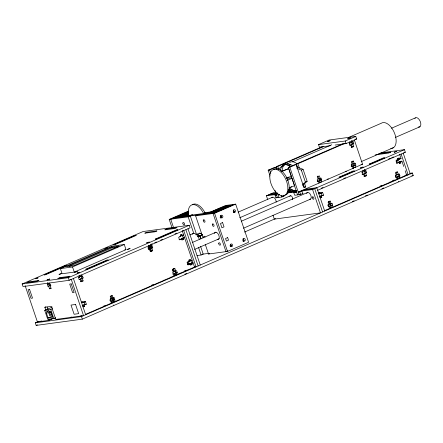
<?xml version="1.0" encoding="UTF-8"?>
<svg xmlns="http://www.w3.org/2000/svg" width="443" height="443" viewBox="0 0 443 443"><rect width="100%" height="100%" fill="white"/><g stroke="black" fill="none" stroke-linecap="round" stroke-linejoin="round"><path stroke-width="0.66" d="M111.293 302.796L113.868 301.949L111.819 302.503M46.919 311.396L49.439 311.052L51.028 312.631L52.623 317.349L48.088 317.963L46.487 313.245L46.919 311.396L48.63 310.654M172.698 270.186L173.008 268.851M172.897 270.701L173.202 269.366M173.556 269.211L172.936 271.88L175.157 271.371M173.291 271.731L173.905 269.062M173.639 271.576L173.949 270.241M199.511 233.583C199.821 232.276 201.786 234.231 202.274 234.707L199.97 235.704L196.819 234.358M278.437 169.304L284.567 163.827L286.328 163.063L292.768 165.466M282.75 166.258L284.794 164.436M302.829 184.366L305.388 182.079L307.143 181.32L303.078 169.315L296.638 166.911M302.547 185.429L307.143 181.32M352.528 168.135L355.004 167.371L352.955 167.919M329.321 208.171L331.796 207.407L329.448 208.31M396.79 178.878L399.082 178.213L396.74 179.116M330.362 145.708L319.403 147.192L318.534 144.617L329.077 140.043L355.784 136.427L356.659 139.002L346.11 143.576L335.152 145.06M269.914 175.406L268.148 170.178L274.472 167.437L275.989 167.232L276.637 169.148M277.102 169.248L276.233 166.673L322.858 146.445M268.148 170.178L269.66 169.974L275.989 167.232M276.233 166.673L277.744 166.468L323.744 146.511M292.408 161.817L331.757 144.75M348.259 137.59L381.257 123.27A13.689 7.437 66.5 0 1 394.685 133.564A13.689 7.437 66.5 0 1 390.748 148.316M318.534 144.617L345.241 141.001L355.784 136.427M297.585 194.892L288.299 167.454L294.628 164.707L296.14 164.503L303.976 187.655L305.731 186.891L304.646 183.673M297.69 167.803L296.384 163.943L343.009 143.715M172.05 227.829L169.204 219.418L188.436 211.078M288.299 167.454L289.811 167.249L296.14 164.503M296.384 163.943L297.895 163.738L345.152 143.239M188.707 211.411L170.721 219.213L173.567 227.624M281.654 171.33L288.714 168.567L291.328 176.286L286.488 178.385M22.15 283.985L143.061 231.528L189.216 225.282L190.086 227.852L69.174 280.308L23.019 286.56L22.15 283.985L68.305 277.733L189.216 225.282M281.455 171.723L288.714 168.567M60.375 268.602L112.112 246.158L124.267 244.514L126.011 249.658L74.269 272.102L62.114 273.746L60.375 268.602L72.53 266.957L124.267 244.514M349.76 141.893L350.147 143.039L349.234 143.438L349.87 145.321L350.784 144.927L351.653 147.497L353.763 146.583L352.894 144.008L351.382 144.213L352.251 146.788L353.763 146.583M353.807 143.615L352.296 143.82L351.653 141.932L350.74 142.33L353.171 141.727L353.807 143.615L352.894 144.008M111.736 247.033L66.505 266.658L73.892 265.656L119.123 246.031L111.736 247.033L111.996 247.803L117.367 247.078M183.385 216.239L188.657 213.952M69.28 266.337L111.996 247.803M351.382 144.213L352.296 143.82M190.933 215.215L192.517 214.528M391.457 128.243L415.39 117.86M169.204 219.418L188.175 216.849L190.285 215.935L196.637 234.696M351.194 147.242L352.251 146.788M203.06 237.836L195.612 215.841L197.722 214.927M296.81 168.395L301.323 170.079L303.078 169.315M286.687 177.997L289.107 176.951M208.841 212.79L225.714 205.474L235.676 204.123L248.595 242.288L227.503 251.441L208.531 254.005L205.247 244.303M287.396 179.349L291.632 177.51M48.016 286.311L50.779 285.309L48.016 286.311L47.373 284.423L48.957 283.736M287.081 180.467L291.92 178.368M47.373 284.423L49.616 283.647M234.159 204.328L213.072 213.476L225.991 251.646L227.852 250.838M195.612 215.841L214.584 213.271L235.676 204.123M395.35 137.43L419.909 126.776M152.37 243.761L150.614 244.525L151.196 246.242L152.11 245.843L152.746 247.731L150.321 248.329L151.19 250.904L152.702 250.699L151.833 248.124M154.718 242.747L156.473 241.983M160.748 240.128L162.609 239.325M175.013 233.943L176.873 233.134M48.669 286.222L49.538 288.792L51.122 288.111M79.701 275.496L80.089 276.637L81.003 276.244L81.639 278.126L83.151 277.922L82.514 276.039L81.506 276.172M149.297 245.3L149.684 246.446L150.598 246.048L151.235 247.936L152.746 247.731M267.733 199.682L266.415 195.789L275.679 191.769M78.909 275.635L79.491 277.346L78.577 277.744L79.214 279.633L80.128 279.234L81.003 281.809L83.112 280.89L82.237 278.32L80.726 278.525L81.595 281.095L83.112 280.89M80.089 276.637L82.514 276.039M148.505 245.439L149.086 247.155L148.172 247.554L148.809 249.437L149.723 249.044L150.598 251.613L152.702 250.699M221.777 216.483L220.199 217.17L221.71 216.965L220.127 217.651M233.311 211.931L234.364 211.477L233.356 211.61M289.883 187.433L291.693 186.641M182.25 230.803L183.701 235.089L182.294 235.698L181.918 234.585L180.367 235.255L180.75 236.368L178.64 237.287L179.509 239.857L181.619 238.943L181.995 240.056L183.54 239.386L183.164 238.273L181.652 238.478L182.029 239.591L183.54 239.386M221.766 217.269L220.664 218.05M289.074 188.081L294.523 185.717L292.031 178.368M80.726 278.525L81.639 278.126M150.321 248.329L151.235 247.936M82.237 278.32L83.151 277.922M181.918 234.585L180.401 234.79L180.783 235.903L181.719 235.499M354.356 139.994L362.551 164.209L355.519 167.255L354.007 167.46L353.425 165.748L355.856 165.145L355.214 163.257L354.3 163.655L353.431 161.086L351.321 162L352.196 164.569L351.277 164.968L351.919 166.856L352.833 166.457L353.414 168.174L321.43 182.051L319.912 182.256L319.331 180.539L321.762 179.936L321.12 178.053L318.694 178.651L317.825 176.081M284.168 196.005L281.82 197.024L275.923 197.822L275.048 195.252L276.947 194.427M147.995 248.113L149.961 250.062L151.019 249.608L148.56 247.166M238.135 212.153L272.417 197.279M279.3 194.311L278.077 194.842L279.228 194.687M288.471 190.335L289.689 189.803M288.338 190.855L289.572 190.324M80.543 281.554L81.595 281.095M150.138 251.364L151.19 250.904M318.694 178.651L319.608 178.258L320.245 180.14M179.05 239.602L181.619 238.943M181.652 238.478L184.57 237.658L192.201 260.213L189.283 261.027L188.906 259.914L190.418 259.709L190.795 260.822M189.803 234.934L192.943 233.572M275.923 197.822L277.185 197.273M183.164 238.273L184.57 237.658M317.432 180.628L320.605 179.249M351.066 166.036L354.239 164.658M361.217 161.629L393.583 147.591M353.425 165.748L355.856 165.145M324.691 211.051L316.789 187.71L306.069 189.161L299.745 191.908L298.228 192.112L319.32 182.965L318.738 181.248L317.825 181.647L317.188 179.758L318.102 179.36L317.227 176.79L319.337 175.877L320.206 178.446M319.331 180.539L321.762 179.936M195.812 234.84L196.963 234.336M199.771 233.118C193.713 233.921 201.676 235.737 200.856 238.749M303.145 193.381L300.614 194.477L294.684 195.28L293.814 192.711L296.744 191.437M239.674 217.779L290.431 195.756M197.733 236.678L199.461 235.925M197.877 236.872L199.599 236.125M200.729 238.805L200.109 235.903L202.412 234.906M300.321 194.156L299.097 194.682L289.811 167.249M302.724 193.563L301.849 190.994L312.57 189.543L404.465 149.673L405.334 152.248L317.659 190.285M192.55 242.387L216.04 232.193M241.435 221.179L307.459 192.533M45.928 310.537L44.826 307.276L45.878 306.822M321.169 188.308L323.052 187.494M343.702 178.535L345.534 177.737M388.6 159.054L390.433 158.256M391.656 157.73L393.489 156.933M362.54 171.015L362.928 172.161L362.014 172.554L362.651 174.442L363.565 174.044L364.434 176.619L366.544 175.705L365.674 173.13L364.163 173.335L365.032 175.91L366.544 175.705M363.138 170.306L363.52 171.452L365.951 170.848L366.588 172.737L365.674 173.13M55.596 317.758L53.819 318.534L47.766 319.353L44.715 310.349L52.307 307.054M321.419 196.066L321.795 197.179L320.283 197.384L319.907 196.271L323.528 195.153L322.659 192.578L320.549 193.497L320.173 192.378L318.628 193.048L319.004 194.167M399.603 154.28L401.053 158.566L399.647 159.175L399.27 158.062L397.725 158.732L398.102 159.851L395.992 160.765L396.867 163.334L398.971 162.42L399.348 163.533L400.898 162.863L400.522 161.75L399.005 161.955L399.381 163.068L400.898 162.863M364.163 173.335L366.588 172.737M44.715 310.349L50.768 309.53L52.667 308.705M397.759 158.267L398.135 159.38L399.542 158.771M396.214 159.851L396.651 161.136L398.229 160.449M46.487 313.245L50.48 311.518M194.566 249.42L219.329 238.677M243.451 228.211L310.748 199.018M48.88 313.079L50.895 312.808L51.621 314.951L49.605 315.222L48.88 313.079L51.25 312.049M363.98 176.364L365.032 175.91M319.907 196.271L323.528 195.153M396.407 163.085L398.971 162.42M399.005 161.955L401.928 161.141L403.734 166.474M400.522 161.75L401.928 161.141M49.605 315.222L50.79 314.707M321.795 197.179L320.25 197.855L319.874 196.736M81.412 302.082L82.963 301.412L83.339 302.525L85.449 301.611L86.319 304.18L82.697 305.305L83.074 306.418L84.585 306.213L84.209 305.1M409.648 173.385L412.367 173.014L413.236 175.589L82.326 319.148L36.165 325.4L35.296 322.825L38.469 321.452M244.492 232.071L275.557 218.593M48.088 317.963L52.645 315.986M39.931 321.568L41.509 320.887M36.165 325.4L37.433 324.852M82.697 305.305L86.319 304.18M25.129 285.641L37.406 321.911L49.234 320.311L51.344 319.397L49.311 319.669M197.069 255.561L201.094 255.013L203.204 254.099L200.574 246.336M190.418 259.709L188.873 260.379L189.25 261.492L187.14 262.406M83.04 306.883L84.585 306.213M189.283 261.027L190.219 260.622M172.748 274.101L174.26 273.896L174.841 275.612L114.466 301.805L112.954 302.01L112.372 300.293L114.798 299.69L114.161 297.801L113.247 298.2L112.295 295.664L110.185 296.577L111.06 299.152L110.146 299.551L110.783 301.434L111.697 301.041L112.278 302.752L85.327 314.441M194.804 266.946L176.951 274.693L175.439 274.898L174.858 273.187L177.283 272.583L176.646 270.695L175.733 271.094L174.863 268.524L172.753 269.438L173.623 272.008L172.709 272.406L173.346 274.295L174.26 273.896M395.904 177.438L396.917 177.3L397.493 179.016L332.316 207.291L330.799 207.496L330.218 205.785L332.649 205.181L332.012 203.293L331.093 203.691L330.223 201.116L328.113 202.036L328.988 204.605L328.075 205.004L328.712 206.887L329.625 206.493L330.207 208.204L324.348 210.746M405.184 170.76L406.635 175.051L399.603 178.097L398.091 178.302L397.509 176.591L399.935 175.987L399.298 174.099L398.384 174.498L397.515 171.928L395.405 172.842L396.275 175.411L395.361 175.81L396.003 177.698L396.917 177.3M208.531 254.005L209.589 253.551M328.147 202.645L329.398 202.097M187.627 264.083L189.211 263.397M187.754 264.222L189.338 263.535M231.506 245.217L229.923 245.904L231.434 245.699L230.382 246.158M187.555 264.726L190.119 264.067L190.501 265.18L192.046 264.51L191.669 263.391L190.152 263.596L190.529 264.715L192.046 264.51M190.152 263.596L193.076 262.782L194.527 267.074L196.039 266.869L183.762 230.598L182.754 230.731M243.035 240.665L244.087 240.211L243.08 240.344M190.119 264.067L188.015 264.98L187.101 262.289M191.669 263.391L193.076 262.782M110.672 298.621L111.907 298.089M110.551 298.754L112.433 297.934M112.295 295.664L110.783 295.869L111.736 298.405L114.161 297.801M174.863 268.524L173.346 268.729L174.221 271.299L175.135 270.9L175.771 272.788L177.283 272.583M328.712 201.321L329.581 203.896L330.495 203.498L331.137 205.386L332.649 205.181M396.003 172.133L396.873 174.703L397.786 174.304L398.423 176.192L397.509 176.591M70.448 317.437L71.5 316.983M327.742 205.812L330.882 204.45M109.786 300.753L113.558 299.119M112.372 300.293L114.798 299.69M174.858 273.187L175.771 272.788M330.218 205.785L331.137 205.386M80.537 316.075L81.59 315.615M113.585 301.733L115.473 300.913M151.428 285.314L153.322 284.495M175.439 274.898L177.781 273.885M184.222 271.088L185.982 270.324M330.799 207.496L331.973 206.986M380.116 186.104L382.01 185.279M392.465 180.744L394.226 179.98M398.091 178.302L399.265 177.798M35.296 322.825L81.451 316.579L412.367 173.014M184.853 274.217L186.608 273.453M352.207 201.615L354.101 200.79M365.458 195.861L367.352 195.042M381.872 188.746L383.76 187.921M318.86 182.71L320.909 182.162L318.794 183.025M174.381 275.358L176.43 274.81L174.315 275.673M113.574 305.111L113.901 304.989M398.451 181.48L398.794 181.37M355.286 139.185L356.659 139.002M352.157 141.865L353.171 141.727M349.139 143.178L350.147 143.039M349.776 145.06L350.784 144.927M380.709 152.89L404.465 149.673M378.627 153.804L390.754 152.159L388.644 153.073L375.166 154.9M403.977 152.431L405.334 152.248M352.423 161.219L353.431 161.086M355.214 163.257L353.702 163.461L354.339 165.35M354.3 163.655L352.789 163.86L351.919 161.291M398.263 158.201L399.27 158.062M351.183 164.707L352.196 164.569M400.046 158.705L401.053 158.566M361.039 164.414L362.551 164.209M398.135 159.38L399.647 159.175M397.094 159.984L398.102 159.851M351.321 166.662L352.833 166.457M396.651 161.136L398.163 160.931L397.509 159.004M352.401 168.307L353.414 168.174M345.374 171.358L346.382 171.219M364.943 170.987L365.951 170.848M361.92 172.294L362.928 172.161M362.053 174.249L363.565 174.044M327.449 179.133L328.457 179M317.227 181.453L318.738 181.248M396.507 172.061L397.515 171.928M398.29 174.237L399.298 174.099M305.731 186.891L304.219 187.096L303.134 183.878M396.873 174.703L398.384 174.498M395.267 175.55L396.275 175.411M395.704 176.53L399.935 175.987M404.996 175.273L408.147 174.847L401.12 154.075M270.634 193.962L276.006 193.231M287.956 191.614L296.755 190.424M287.972 191.825L296.766 190.634M268.524 194.876L276.582 193.785M287.878 192.256L296.677 191.066M303.959 190.08L314.68 188.624L322.582 211.964M287.85 192.467L296.655 191.276M411.879 175.771L413.236 175.589M266.415 195.789L276.487 194.427M287.125 192.987L295.924 191.797M275.048 195.252L276.565 195.047M293.814 192.711L296.716 192.317M396.485 179.149L397.493 179.016M282.617 196.288L283.93 196.111M389.458 182.2L390.466 182.062M320.173 192.378L318.661 192.583L319.038 193.702L320.549 193.497M321.651 192.716L322.659 192.578M223.604 206.388L232.054 205.242M221.494 207.302L229.945 206.161M185.479 212.806L188.729 212.369M219.39 208.216L227.835 207.075M183.374 213.725L188.568 213.022M217.28 209.129L225.725 207.988M181.265 214.639L188.408 213.67M215.171 210.048L223.615 208.902M179.155 215.553L187.599 214.412M213.061 210.962L221.506 209.816M177.045 216.466L188.64 214.899M204.439 212.756L219.401 210.735M174.935 217.386L217.291 211.649M172.825 218.299L215.182 212.562M233.367 212.241L234.375 212.103M329.215 201.255L330.223 201.116M330.999 203.431L332.012 203.293M329.581 203.896L331.093 203.691M327.975 204.744L328.988 204.605M328.617 206.626L329.625 206.493M329.199 208.343L330.207 208.204M182.688 235.227L183.701 235.089M180.783 235.903L182.294 235.698M179.736 236.507L180.75 236.368M151.102 245.981L152.11 245.843M124.749 249.83L126.011 249.658M149.684 246.446L151.196 246.242M148.078 247.294L149.086 247.155M148.715 249.176L149.723 249.044M243.091 240.975L244.099 240.837L243.046 241.297A1.368 1.135 82.3 0 0 243.046 238.777M202.141 254.243L208.288 253.413M190.689 260.418L191.697 260.279M187.738 261.697L189.25 261.492M78.483 277.484L79.491 277.346M70.027 279.566L71.284 279.395L83.561 315.66L55.79 319.425L51.382 306.39L44.826 307.276M189.925 263.928L189.272 264.017L188.397 261.442M79.12 279.372L80.128 279.234M174.221 271.299L175.733 271.094M49.538 288.792L51.056 288.587L50.181 286.017L50.84 285.929L50.203 284.041L49.544 284.129L49.156 282.988M186.486 270.258L187.494 270.119M178.95 273.375L180.467 273.17M173.329 275.817L174.841 275.612M170.317 277.274L171.325 277.135M163.29 280.319L164.298 280.186M84.436 301.744L85.449 301.611M111.736 298.405L113.247 298.2M83.339 302.525L81.822 302.73L83.932 301.816L84.801 304.385M110.047 299.291L111.06 299.152M110.689 301.174L111.697 301.041M110.761 302.957L112.278 302.752M103.734 306.008L105.246 305.803M50.867 319.043L55.608 318.401M284.567 163.827L291.012 166.23M290.104 189.194L293.969 190.64M288.343 189.958L291.566 191.16M149.335 245.428L151.301 247.382M148.986 245.583L151.44 248.019M148.632 245.738L151.091 248.174M148.77 246.374L150.736 248.324M148.422 246.529L150.875 248.966M148.211 247.321L150.664 249.758L151.323 251.707M148.35 247.958L150.315 249.913L150.753 251.209M403.224 153.162L410.257 173.927M399.021 176.386L399.603 178.097M364.456 169.531L365.038 171.247M364.434 171.053L365.076 172.942M351.676 140.409L352.257 142.125M354.943 165.544L355.519 167.255M345.241 141.001L346.11 143.576M331.735 205.58L332.316 207.291M320.848 180.334L321.43 182.051M321.147 192.783L322.017 195.357M312.57 189.543L320.472 212.884L274.317 219.13L272.999 215.243M301.323 170.079L305.388 182.079M297.895 163.738L299.418 168.24M299.745 191.908L300.614 194.477M277.744 166.468L278.835 169.686M281.388 195.74L281.82 197.024M269.66 169.974L270.767 173.241M277.401 192.838L278.946 197.412M275.003 190.435L277.434 197.617M214.584 213.271L227.503 251.441M188.175 216.849L193.868 233.666M198.47 247.249L201.094 255.013M187.982 228.765L200.258 265.036M185.872 229.684L198.148 265.95M176.369 272.982L176.951 274.693M149.961 250.062L150.404 251.364M113.884 300.088L114.466 301.805M112.649 298.006L113.286 299.894M81.019 274.721L81.601 276.432M72.53 266.957L74.269 272.102M73.394 278.481L85.671 314.746M68.305 277.733L69.174 280.308M81.451 316.579L82.326 319.148M49.483 283.509L50.125 285.397M47.451 282.623L48.032 284.334M50.768 309.53L53.819 318.534M47.152 307.016L48.038 309.618M48.796 319.01L49.234 320.311M182.76 235.261A1.368 0.742 66.5 0 1 184.199 236.601A1.368 0.742 66.5 0 1 183.302 237.592A1.368 0.742 66.5 0 1 182.621 235.416M200.114 233.478A3.649 1.982 66.5 0 1 201.881 234.292M197.301 234.701A3.649 1.982 66.5 0 1 200.712 238.755M192.245 234.209A6.39 3.472 66.5 0 1 199.289 239.209M233.323 210.043A1.368 1.135 82.3 0 1 233.577 212.396M220.669 215.531A1.368 1.135 82.3 0 1 220.924 217.89M230.393 244.265A1.368 1.135 82.3 0 1 230.648 246.624M306.65 193.63A3.649 1.982 66.5 0 1 310.549 194.715A3.649 1.982 66.5 0 1 309.502 199.25M271.841 197.777A3.649 1.982 66.5 0 1 274.461 197.993A3.649 1.982 66.5 0 1 276.183 202.086M289.849 196.476A2.281 1.24 66.5 0 1 291.815 196.432A2.281 1.24 66.5 0 1 292.513 199.643M203.708 237.625A1.368 0.742 66.5 0 1 203.935 236.257A1.368 0.742 66.5 0 1 205.081 237.088M214.451 233.472A3.832 2.082 66.5 0 1 218.543 234.607A3.832 2.082 66.5 0 1 217.441 239.37M414.881 118.419A5.017 2.724 66.5 0 1 420.191 121.327A5.017 2.724 66.5 0 1 418.474 126.969M289.667 162.515A14.143 7.681 66.5 0 1 296.993 163.7M303.843 186.06A14.143 7.681 66.5 0 1 303.184 186.952M295.614 190.501A14.143 7.681 66.5 0 1 289.224 187.793M282.091 171.485A14.143 7.681 66.5 0 1 284.744 164.646M287.673 163.899A14.143 7.681 66.5 0 1 290.542 164.824M284.716 195.23A14.143 7.681 66.5 0 1 283.658 195.252M273.852 169.376A14.143 7.681 66.5 0 1 287.136 178.59A14.143 7.681 66.5 0 1 285.381 195.086M292.795 191.287A14.143 7.681 66.5 0 1 288.404 189.349M280.452 170.433A14.143 7.681 66.5 0 1 290.315 166.601M295.725 190.54A14.143 7.681 66.5 0 1 293.853 191.265M192.306 204.755A14.143 7.681 66.5 0 1 205.059 212.856M188.552 215.508A14.143 7.681 66.5 0 1 192.771 204.638A14.143 7.681 66.5 0 1 203.658 213.465M35.44 278.736L38.015 277.894L35.44 278.736M47.113 279.882L49.682 279.04L47.113 279.882M59.096 274.383L61.666 273.536L59.096 274.383M74.729 272.262L77.303 271.421L74.729 272.262M77.06 273.104L79.629 272.257L77.06 273.104M105.035 248.545L107.61 247.703L105.035 248.545M127.457 249.392L130.026 248.545L127.457 249.392M146.65 242.908L149.225 242.066L146.65 242.908M327.56 141.522L330.129 140.68L327.56 141.522M347.711 138.792L350.286 137.95L347.711 138.792M360.491 167.914L363.066 167.072L360.491 167.914M394.22 152.226L396.79 151.384L394.22 152.226M65.138 265.789L44.051 274.937L45.563 274.732L66.649 265.584L65.138 265.789M134.733 235.593L113.646 244.746L115.158 244.542L136.245 235.388L134.733 235.593M28.889 281.814L26.779 282.728L36.869 281.366L38.978 280.447L28.889 281.814M146.915 232.265L144.806 233.184L154.895 231.816L157.005 230.903L146.915 232.265M166.933 228.926L164.824 229.839L174.913 228.477L177.017 227.558L166.933 228.926M59.916 277.611L57.806 278.531L67.895 277.163L70 276.249L59.916 277.611M106.757 260.152L85.665 269.3L87.177 269.095L108.269 259.947L106.757 260.152M176.347 229.961L155.26 239.109L156.772 238.904L177.864 229.756L176.347 229.961M222.574 222.591L220.464 223.505L221.921 227.791L224.025 226.877L222.574 222.591M352.933 171.125L338.873 177.228L340.385 177.023L354.444 170.92L352.933 171.125M383.162 158.013L369.102 164.115L370.614 163.91L384.674 157.808L383.162 158.013M227.658 237.603L225.548 238.522L226.417 241.092L228.527 240.178L227.658 237.603M29.609 289.523L28.092 289.728L30.999 298.3L32.511 298.095L29.609 289.523M71.223 283.885L69.712 284.09L72.613 292.662L74.125 292.458L71.223 283.885M75.554 304.463L71.013 305.077L74.114 314.253L78.655 313.638L75.554 304.463M191.011 261.043A1.368 0.742 66.5 0 0 192.317 262.887A1.368 0.742 66.5 0 0 192.317 260.866A1.368 0.742 66.5 0 0 191.011 261.043M233.345 210.486A1.368 1.135 82.3 0 0 234.546 212.43A1.368 1.135 82.3 0 0 235.305 210.292A1.368 1.135 82.3 0 0 233.345 210.486M243.069 239.22A1.368 1.135 82.3 0 0 244.27 241.164A1.368 1.135 82.3 0 0 245.029 239.026A1.368 1.135 82.3 0 0 243.069 239.22M220.692 215.974A1.368 1.135 82.3 0 0 221.893 217.917A1.368 1.135 82.3 0 0 222.652 215.785A1.368 1.135 82.3 0 0 220.692 215.974M230.415 244.708A1.368 1.135 82.3 0 0 231.617 246.651A1.368 1.135 82.3 0 0 232.376 244.519A1.368 1.135 82.3 0 0 230.415 244.708M312.182 197.44A1.368 0.742 66.5 0 0 313.494 199.278A1.368 0.742 66.5 0 0 313.494 197.262A1.368 0.742 66.5 0 0 312.182 197.44M182.848 223.178A1.368 0.742 66.5 0 0 184.155 225.016A1.368 0.742 66.5 0 0 184.155 222.995A1.368 0.742 66.5 0 0 182.848 223.178M203.259 220.409A1.368 0.742 66.5 0 0 204.572 222.253A1.368 0.742 66.5 0 0 204.572 220.232A1.368 0.742 66.5 0 0 203.259 220.409M212.308 224.546A1.368 0.742 66.5 0 0 213.62 226.384A1.368 0.742 66.5 0 0 213.62 224.368A1.368 0.742 66.5 0 0 212.308 224.546M218.726 243.428A1.323 0.72 66.5 0 0 219.988 245.206A1.323 0.72 66.5 0 0 219.988 243.257A1.323 0.72 66.5 0 0 218.726 243.428M269.793 176.823A14.143 7.681 66.5 0 0 283.31 195.839A14.143 7.681 66.5 0 0 283.332 174.985A14.143 7.681 66.5 0 0 269.793 176.823"/></g></svg>
